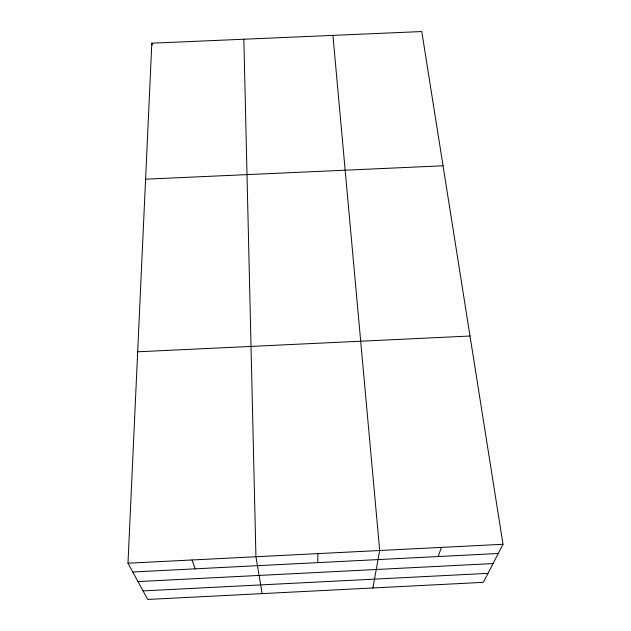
<?xml version="1.0" encoding="UTF-8"?>
<svg xmlns="http://www.w3.org/2000/svg" width="631" height="631" viewBox="0 0 631 631"><rect width="100%" height="100%" fill="white"/><g stroke="black" fill="none" stroke-linecap="round" stroke-linejoin="round"><path stroke-width="0.95" d="M317.803 562.631L317.874 553.624M127.983 563.199L151.826 43.192L421.776 31.55L503.017 544.285L483.338 582.342L147.686 599.45L127.983 563.199L503.017 544.285M372.921 587.974L379.696 550.5L332.923 35.383M438.198 556.542L441.408 547.392M132.762 571.986L498.245 553.505M137.968 581.577L493.04 563.57M143.04 590.9L487.984 573.358M137.676 351.798L470.016 336.023M145.587 179.188L443.049 165.787M192.021 559.965L195.16 568.831M151.826 43.192L152.181 45.077M262.165 593.613L255.941 556.747L243.842 39.225"/></g></svg>
